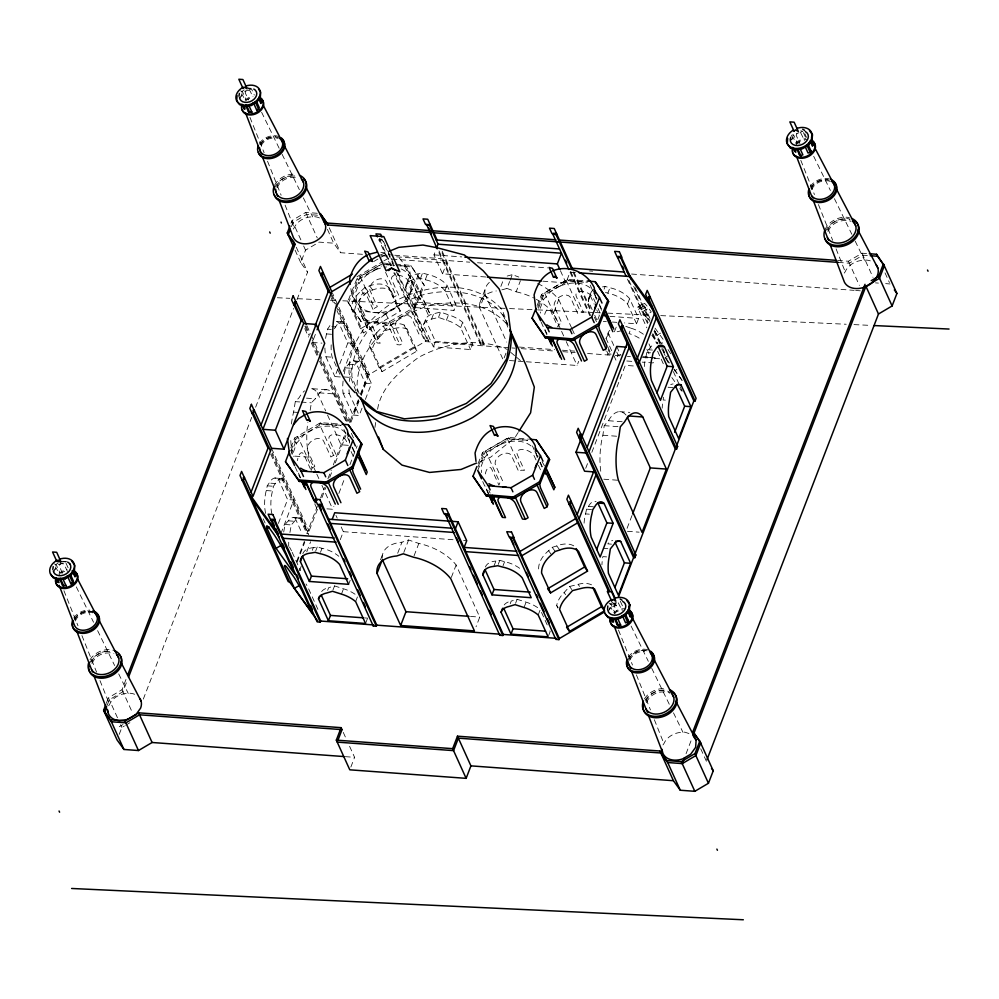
<?xml version="1.0" encoding="UTF-8"?>
<svg xmlns="http://www.w3.org/2000/svg" width="999" height="999" viewBox="0 0 999 999"><rect width="100%" height="100%" fill="white"/><g stroke="black" fill="none" stroke-linecap="round" stroke-linejoin="round"><path stroke-width="0.75" stroke-dasharray="5 3.75" d="M600.761 471.266A41.471 16.846 -85.8 0 1 602.884 435.214L604.233 425.649L608.453 420.729A41.471 16.846 -85.8 0 1 626.685 415.809M508.104 325.324L502.285 310.052C474.975 278.296 426.898 283.454 393.444 302.073C368.881 317.832 348.339 342.657 349.051 373.214L356.456 392.669M374.937 427.46L375.824 421.391M377.585 409.278C381.218 386.451 400.999 370.267 418.693 357.317C445.791 342.732 478.196 337.138 507.23 349.413M663.548 397.24L663.136 399.975L666.882 400.249M291.408 423.963A41.471 16.846 -85.8 0 1 293.594 412.112L295.304 401.635L299.176 397.614A41.471 16.846 -85.8 0 1 304.558 390.871M310.165 410.289L311.376 402.809L315.247 398.801A41.471 16.846 -85.8 0 1 333.479 393.881L346.253 422.04M283.704 532.055L285.027 524.475L288.336 520.829A23.077 9.378 -85.8 0 1 295.042 517.932L301.273 518.394L308.716 534.79M289.935 532.504L291.258 524.937L294.568 521.291A23.077 9.378 -85.8 0 1 301.273 518.394M344.243 373.901L345.304 367.832L348.614 364.185A23.077 9.378 -85.8 0 1 355.319 361.288L361.551 361.75L371.466 383.628L365.334 399.55M349.325 381.431A23.077 9.378 -85.8 0 1 349.937 377.385L351.536 368.294L354.845 364.647A23.077 9.378 -85.8 0 1 361.551 361.75M609.353 609.627L610.926 607.355L613.361 612.587M265.622 513.374A22.415 9.103 -85.8 0 1 266.258 490.546L267.245 485.826L269.131 483.079A22.415 9.103 -85.8 0 1 278.584 479.695L284.815 480.157A22.415 9.103 -85.8 0 0 275.362 483.528L269.131 483.079M271.853 513.836A22.415 9.103 -85.8 0 1 272.49 491.008L273.476 486.276L275.362 483.528M325.587 338.424A22.415 9.103 -85.8 0 1 326.523 333.916L327.522 329.183L329.408 326.436A22.415 9.103 -85.8 0 1 331.206 323.813M584.078 523.164A22.415 9.103 -85.8 0 1 585.564 513.898L586.563 509.165L588.448 506.418A22.415 9.103 -85.8 0 1 596.103 501.71M644.343 366.533A22.415 9.103 -85.8 0 1 645.841 357.255L646.828 352.522L648.713 349.775A22.415 9.103 -85.8 0 1 654.432 344.742M791.658 139.835L793.256 137.512L796.752 145.092M54.87 569.592L56.294 568.031L59.853 575.749M240.996 96.379L242.395 94.818L244.767 99.912M345.504 432.892A29.321 21.479 -24.4 0 0 313.311 429.245L303.721 435.064L296.566 443.269L293.344 452.41L293.893 456.593M375.886 269.58L366.233 275.312L358.966 283.454L355.594 292.582L356.556 300.986A29.321 21.479 -24.4 0 0 391.433 309.777A29.321 21.479 -24.4 0 0 410.776 278.359L409.827 271.253L399.25 257.979L396.453 256.606M501.248 443.981L491.583 449.725L484.315 457.867L480.956 466.995L481.593 472.602M560.277 285.889L550.624 291.621L543.356 299.775L539.984 308.903L540.459 313.099M54.096 571.503L56.493 565.247L65.509 562.062L69.505 570.879M240.222 98.264L242.595 92.083L247.69 90.272M106.269 703.346L108.391 697.826M290.984 223.277L292.045 220.517M107.168 705.331L109.316 699.75L122.927 691.72L127.397 680.107M291.358 226.636L292.969 222.44L306.581 214.41L318.169 215.26M117.482 717.757L108.416 697.777L122.028 689.747L126.498 678.121M119.206 734.39L121.878 727.459L124.351 725.998M296.978 299.75L307.592 272.153L300.736 262.625L305.532 250.15L319.156 242.108L333.691 243.182L340.547 252.71L363.898 254.42M143.319 699.088L251.711 417.37M255.632 407.205L293.619 308.454M317.982 355.045L312.25 342.42L316.558 331.231M290.846 447.789L294.605 438.024L320.604 422.689L339.023 424.038M290.996 450.674L295.292 439.523L321.278 424.188L341.233 425.649M290.734 454.582L297.739 436.388L312.088 468.019L311.126 470.517M390.659 265.809L378.933 239.96L379.345 238.898L382.467 239.123L386.938 249.001M393.768 266.034L382.255 239.66L378.459 239.385L377.21 236.638M278.409 523.389L287.587 499.537L278.584 479.695M331.193 344.842A22.415 9.103 -85.8 0 0 332.13 357.192L341.134 377.035L334.902 376.573L339.223 365.347M339.76 363.948L347.852 342.894L338.861 323.064A22.415 9.103 -85.8 0 0 337.063 321.728M280.856 533.678L293.818 499.999L287.587 499.537M343.294 371.416L354.083 343.356L345.092 323.514L338.861 323.064M317.445 509.303L308.054 533.728L306.805 533.641L317.32 506.318M320.554 498.026L324.575 487.462M327.922 478.771L331.268 470.067M333.291 464.935L345.766 432.367M359.028 401.236L350.836 422.54L349.588 422.44L358.329 399.725M360.514 394.043L368.107 374.325L338.012 308.004M296.603 561.525L304.408 541.258M362 408.241L359.203 415.484L352.972 415.035L358.554 400.549M360.776 394.755L365.234 383.166L355.319 361.288M297.128 562.137L304.77 542.257M321.915 497.714L325.811 487.562M329.72 477.41L332.517 470.154M335.302 462.912L345.904 435.352M361.213 395.554L369.355 374.425L425.025 341.571L510.439 347.839M406.118 285.065L408.179 279.72M405.719 287.712L407.779 282.367A22.415 12.238 21 0 1 418.631 273.751L422.54 273.089L427.347 274.388A22.415 12.238 21 0 1 447.028 285.239L456.031 305.082L453.971 310.427L414.722 307.542L405.719 287.712A22.415 12.238 21 0 1 416.571 279.096L420.479 278.434L425.287 279.745A22.415 12.238 21 0 1 444.98 290.584L453.971 310.427M299.5 570.679L301.174 566.333M306.743 551.848L310.639 541.708M312.275 550.337L313.299 547.664L317.22 546.99L322.028 548.301A22.415 12.238 21 0 1 338.798 556.268M416.571 279.096L418.631 273.751M420.479 278.434L422.54 273.089M315.672 550.998L317.22 546.99M326.91 508.841L332.754 509.278L333.866 506.393M338.848 493.456L344.93 477.622M349.912 464.685L357.118 445.979M485.739 276.985L442.557 273.813L433.966 254.87L436.014 249.525M320.479 552.31L322.028 548.301M425.287 279.745L427.347 274.388M414.722 307.542L416.77 302.197L407.779 282.367M340.247 539.697L343.331 531.68L340.884 526.273M442.557 273.813L446.665 263.124L387.475 258.791L383.491 261.139M423.464 324.95L425.524 319.605A23.077 12.6 21 0 1 433.653 313.748L440.559 312.063L448.489 314.847A23.077 12.6 21 0 1 462.662 322.327L472.589 344.205L470.529 349.55L433.391 346.828L423.464 324.95A23.077 12.6 21 0 1 431.593 319.106L438.511 317.407L446.441 320.192A23.077 12.6 21 0 1 460.601 327.672L470.529 349.55M431.593 319.106L433.653 313.748M327.635 590.359L328.671 587.687L334.54 585.926L343.506 588.773A23.077 12.6 21 0 1 356.718 595.466M394.705 272.764L425.437 340.509L425.025 341.571L393.843 272.814M444.98 290.584L447.028 285.239M397.827 272.989L428.559 340.734L428.146 341.808L396.316 271.641M332.992 589.934L334.54 585.926M438.511 317.407L440.559 312.063M433.391 346.828L435.452 341.483L425.524 319.605M446.441 320.192L448.489 314.847M341.458 594.118L343.506 588.773M348.651 584.328L350.187 580.319M460.601 327.672L462.662 322.327M355.632 601.61L357.679 596.266M380.494 559.852L382.617 554.333M479.945 302.709L485.252 288.911M505.956 353.171L503.296 360.077L479.67 307.979L484.977 294.181A41.471 22.652 21 0 1 489.36 282.38M365.547 623.476L367.607 618.131L366.358 615.396M397.689 553.234L401.935 542.207L408.591 539.997L418.831 543.444A41.471 22.652 21 0 1 456.118 565.009L479.745 617.107L476.036 626.76M500.861 286.438L503.521 279.545M439.011 250.911L481.518 344.618L481.106 345.691L437.812 250.25M403.821 552.41L408.591 539.997M442.132 251.136L484.64 344.842L484.228 345.916L441.146 250.949M501.848 289.86L506.98 288.449L509.64 281.556M510.164 280.17L512.287 274.65L518.843 277.06M414.048 555.856L418.831 543.444M506.98 288.449L516.158 291.808L520.404 280.781M350.861 767.045L354.595 757.342L348.938 744.867M451.336 577.422L456.118 565.009M563.661 335.914L553.446 313.386L558.753 299.588A41.471 22.652 21 0 0 534.715 282.205M542.807 281.169L565.933 282.854L570.054 272.165L576.186 272.615M588.698 298.451L590.759 293.107M592.157 309.59L588.299 301.086L590.347 295.741A22.415 12.238 21 0 1 594.405 289.023M493.831 566.396L495.879 561.051L499.787 560.377L504.595 561.688A22.415 12.238 21 0 1 521.366 569.642M498.251 564.385L499.787 560.377M604.095 289.136L605.119 286.463L609.927 287.774A22.415 12.238 21 0 1 629.607 298.626L638.611 318.456L636.55 323.801L624.475 322.914M526.361 361.763L577.072 365.484L578.671 361.338M503.059 565.696L504.595 561.688M636.55 323.801L627.547 303.971A22.415 12.238 21 0 0 607.867 293.119L609.927 287.774M597.802 319.593L599.35 315.584L596.778 309.915M611.625 350.637L606.043 338.336L608.104 332.992A23.077 12.6 21 0 1 610.951 329.308M616.221 327.135L614.173 332.48L621.078 330.794M510.214 603.746L511.238 601.073L517.107 599.3L526.086 602.16A23.077 12.6 21 0 1 539.298 608.853M606.73 351.049L608.016 353.883L607.604 354.957L605.694 350.749M627.547 303.971L629.607 298.626M515.571 603.309L517.107 599.3M616.783 352.123L618.019 354.857L615.971 360.202L614.11 356.106M625.786 326.373L631.068 328.221L629.008 333.566A23.077 12.6 21 0 1 642.22 340.259M524.025 607.504L526.086 602.16M585.701 468.319L587.936 462.512M591.833 452.36L625.312 365.359L635.002 366.071M538.199 614.984L540.259 609.64L548.326 627.409M548.638 635.526L550.187 631.518L548.938 628.783M627.072 528.321L632.055 515.384M608.191 612.2L611.138 604.545L619.03 601.748M791.495 139.86L793.493 134.678L798.825 132.792M616.083 603.034L615.059 605.706L609.752 608.828M613.786 602.897L615.059 605.706L616.308 605.794L617.332 603.121M686.063 753.708L691.907 738.523M395.542 264.098L410.826 265.397L424.25 285.289L414.772 308.966L388.611 324.063L361.101 321.728L347.664 301.835L357.155 278.147L380.694 264.573M348.351 303.334L357.829 279.658L381.381 266.071M400.037 265.647L404.583 266.034L415.122 281.243L429.47 312.874L428.471 315.359L421.291 299.55A9.341 3.859 -85.1 0 0 415.746 301.049A9.341 3.859 -85.1 0 0 415.447 314.136L422.627 329.945L421.628 332.442L418.881 334.028L411.7 318.219A9.341 6.306 -34.7 0 0 401.024 317.07A9.341 6.306 -34.7 0 0 395.592 327.51L402.759 343.331L400.012 344.917L397.115 344.667L389.935 328.858A9.341 5.045 21.8 0 0 378.833 322.34A9.341 5.045 21.8 0 0 372.989 327.41L380.169 343.231L377.272 342.982L375.924 341.046L368.756 325.237A9.341 0.837 60 0 0 362.2 313.773A9.341 0.837 60 0 0 360.901 313.898L368.069 329.72L352.385 296.154L360.227 276.586L381.843 264.111M366.733 327.784L367.732 325.287L360.552 309.478A9.341 3.859 -85.1 0 1 360.851 296.391A9.341 3.859 -85.1 0 1 366.396 294.892L373.576 310.701L374.575 308.204L377.322 306.618L370.154 290.809A9.341 6.306 -34.7 0 1 375.587 280.369A9.341 6.306 -34.7 0 1 386.263 281.506L393.444 297.327L396.191 295.741L399.088 295.979L391.908 280.17A9.341 5.045 21.8 0 1 397.764 275.1A9.341 5.045 21.8 0 1 408.866 281.606L416.034 297.415L418.931 297.665L420.267 299.6L413.099 283.791A9.341 0.837 60 0 1 414.398 283.666A9.341 0.837 60 0 1 420.954 295.117L429.47 312.874M415.122 281.243L407.28 300.811L385.664 313.286L362.924 311.351L352.385 296.154M347.664 301.835L360.414 320.229L387.924 322.565L414.086 307.467L423.576 283.791M537.075 305.607L541.533 294.468L567.694 279.37L587.562 281.056M537.749 307.105L542.22 295.966L568.381 280.869L586.725 282.43M538.449 308.266L544.605 292.894L566.233 280.419L587.449 282.218M478.034 463.698L482.505 452.559L508.666 437.462L528.533 439.148M478.159 466.595L483.179 454.058L509.34 438.961L527.684 440.522M477.734 470.554L485.576 450.986L507.192 438.511L529.932 440.447M595.641 303.184L593.244 297.914A9.341 5.045 21.8 0 0 582.142 291.408A9.341 5.045 21.8 0 0 576.298 296.478L583.478 312.287L580.581 312.05L577.822 313.636L570.654 297.827A9.341 6.306 -34.7 0 0 559.964 296.678A9.341 6.306 -34.7 0 0 554.532 307.118L561.713 322.927L558.953 324.525L557.954 327.01L550.786 311.201A9.341 3.859 -85.1 0 0 544.13 317.12M536.013 459.965L534.215 456.006A9.341 5.045 21.8 0 0 523.114 449.5A9.341 5.045 21.8 0 0 517.27 454.57L524.438 470.392L521.54 470.142L518.793 471.728L511.613 455.919A9.341 6.306 -34.7 0 0 500.936 454.77A9.341 6.306 -34.7 0 0 495.504 465.209L502.684 481.031L499.925 482.617L498.926 485.102L491.758 469.293A9.341 3.859 -85.1 0 0 485.102 475.224M518.169 432.48L514.86 437.712L490.571 457.23L477.922 462.462M334.378 328.721L335.639 326.885A22.415 9.103 -85.8 0 1 345.092 323.514M276.423 186.413L277.185 185.339A13.237 9.703 -24.4 0 1 292.769 176.149L294.156 175.949A14.635 10.714 -24.4 0 1 296.815 176.398M276.96 187.787L277.734 186.713A13.324 9.753 -24.4 0 1 293.406 177.46L294.805 177.26A14.723 10.777 -24.4 0 1 298.751 178.134M293.281 229.071L294.181 227.809A15.684 11.489 -24.4 0 1 312.65 216.908L314.298 216.671A17.333 12.7 -24.4 0 1 321.503 219.068M74.638 619.904L75.275 619.018A11.014 8.067 -24.4 0 1 88.237 611.376L89.386 611.201A12.163 8.916 -24.4 0 1 94.443 612.887M75.1 621.053L75.737 620.154A11.076 8.117 -24.4 0 1 88.774 612.462L89.922 612.3A12.238 8.966 -24.4 0 1 92.695 612.837M91.321 662L92.083 660.913A13.387 9.803 -24.4 0 1 107.842 651.623L109.253 651.41A14.798 10.839 -24.4 0 1 111.938 651.872M91.871 663.398L92.645 662.325A13.462 9.865 -24.4 0 1 108.504 652.971L109.915 652.759A14.885 10.902 -24.4 0 1 113.898 653.646M108.654 705.769L109.565 704.495A15.859 11.626 -24.4 0 1 128.247 693.481L129.907 693.231A17.532 12.837 -24.4 0 1 134.603 694.28M811.063 188.624L811.725 187.712A11.426 8.367 -24.4 0 1 825.162 179.77L826.36 179.595A12.625 9.241 -24.4 0 1 829.207 180.157M811.513 189.76L812.162 188.836A11.489 8.417 -24.4 0 1 825.698 180.856L826.897 180.682A12.7 9.303 -24.4 0 1 832.167 182.43M827.334 230.02L828.134 228.908A13.886 10.177 -24.4 0 1 844.48 219.256L845.941 219.043A15.347 11.239 -24.4 0 1 850.049 219.955M827.871 231.406L828.683 230.282A13.974 10.24 -24.4 0 1 845.129 220.579L846.59 220.367A15.447 11.314 -24.4 0 1 850.723 221.278M844.255 273.077L845.191 271.753A16.459 12.063 -24.4 0 1 864.572 260.327L866.295 260.077A18.194 13.324 -24.4 0 1 871.665 261.363M629.145 659.19L629.782 658.279A11.251 8.242 -24.4 0 1 643.031 650.474L644.205 650.299A12.425 9.103 -24.4 0 1 647.002 650.849M629.595 660.339L630.244 659.427A11.314 8.292 -24.4 0 1 643.568 651.573L644.742 651.398M645.729 701.211L646.515 700.112A13.674 10.015 -24.4 0 1 662.624 690.609L664.048 690.409A15.11 11.076 -24.4 0 1 670.329 692.494M646.291 702.622L647.077 701.51A13.761 10.077 -24.4 0 1 663.274 691.957L664.71 691.745A15.197 11.139 -24.4 0 1 669.979 693.206M662.986 744.917L663.923 743.618A16.209 11.876 -24.4 0 1 682.991 732.354L684.69 732.117L692.132 734.59M557.904 608.166L556.668 605.431A23.077 15.547 -35.7 0 1 564.123 592.582L569.592 586.488L578.096 584.353A23.077 15.547 -35.7 0 1 591.608 584.84M376.66 332.792L383.104 326.124L390.621 324.563A23.077 15.547 -35.7 0 1 404.133 325.05L407.08 329.146L417.008 351.024L382.08 371.628L379.121 367.52L369.205 345.654A23.077 15.547 -35.7 0 1 376.66 332.792L379.62 336.9A23.077 15.547 -35.7 0 0 372.152 349.75L382.08 371.628M379.62 336.9L386.064 330.219L393.581 328.671A23.077 15.547 -35.7 0 1 407.08 329.146M245.904 91.134L245.205 92.745L248.489 99.975M361.451 290.771L365.11 287.362L369.655 285.926A22.415 15.097 -35.7 0 1 388.424 287.188L391.383 291.283L400.374 311.126L363.461 332.904L360.502 328.808L351.511 308.966A22.415 15.097 -35.7 0 1 361.451 290.771L364.41 294.867A22.415 15.097 -35.7 0 0 354.458 313.062L363.461 332.904M364.41 294.867L368.057 291.458L372.602 290.035A22.415 15.097 -35.7 0 1 391.383 291.283M538.648 568.943A22.415 15.097 -35.7 0 1 548.601 550.749L552.247 547.34L556.793 545.916A22.415 15.097 -35.7 0 1 575.574 547.165M796.952 133.679L796.191 135.315L799.924 143.531M615.109 603.196L613.748 604.82L616.633 611.388M317.27 213.274L305.694 212.425L292.07 220.467L301.136 240.447M373.614 261.588L385.552 254.545M356.98 276.773L382.167 261.913M360.502 328.808L397.427 307.018L388.424 287.188M379.121 367.52L414.061 346.915L404.133 325.05M312.088 468.019L314.822 466.408L307.642 450.586A9.341 6.294 -35.7 0 1 313.024 440.072A9.341 6.294 -35.7 0 1 323.651 441.146L330.831 456.955L333.566 455.344L336.476 455.556L329.295 439.747A9.341 5.095 21 0 1 335.189 434.577A9.341 5.095 21 0 1 346.328 440.996L348.114 444.942M638.061 306.868L643.918 303.409M638.461 309.353L644.318 305.894A22.415 2.223 59.4 0 1 647.152 306.218L651.286 311.963L645.416 315.422L641.283 309.678A22.415 2.223 59.4 0 0 638.461 309.353L646.815 327.772M641.283 309.678L647.152 306.218M642.906 311.563L648.763 308.104M660.926 343.693L657.067 335.189L660.589 333.117M665.047 357.555L668.556 355.482M837.524 260.439L848.426 261.238L862.037 253.209L867.894 253.634M674.525 370.866L676.872 369.493M119.281 726.735L122.989 724.537M125.587 725.262L131.781 721.615M380.394 254.932L387.45 252.01M248.963 89.823L251.511 88.923L254.295 95.067M800.162 132.318L802.834 131.369L800.049 130.544M799.512 142.62L797.427 143.357L793.493 134.678M507.155 276.074L512.287 274.65M602.509 286.913L605.119 286.463M277.335 297.739L289.797 298.326M297.59 298.689L322.527 299.85M330.319 300.212L336.551 300.499M342.794 300.799L507.992 308.491M509.552 308.566L536.038 309.802M537.599 309.877L593.706 312.487M595.267 312.562L599.937 312.774M607.742 313.137L651.373 315.172M660.726 315.609L846.19 324.25M853.983 324.613L871.128 325.412M248.376 90.26L250.137 90.984L252.872 97.015M380.856 252.522L384.902 252.772M867.344 255.507L862.936 255.182L849.312 263.212L838.423 262.412M378.933 239.96L382.055 240.197M875.499 282.879L878.408 283.092M885.676 283.629L890.047 283.953M433.966 254.87L461.725 256.905M388.661 254.782L393.206 255.107M394.717 255.22L441.633 258.654M381.019 255.682L390.347 256.356M396.578 256.818L469.717 262.175M477.497 262.749L547.527 267.882M589.547 270.954L592.657 271.191M631.568 274.038L854.108 290.347M855.656 290.459L860.326 290.809M416.77 302.197L456.031 305.082M609.914 316.358L638.611 318.456M603.334 321.366L606.356 321.591M612.387 322.04L616.92 322.365M336.363 321.491L341.358 321.853M648.713 349.775L652.459 350.05M331.893 326.611L335.639 326.885M327.522 329.183L331.256 329.458M646.828 352.522L650.574 352.797M519.368 347.065L554.72 349.662M562.4 350.224L574.7 351.124M425.437 340.509L428.559 340.734M481.518 344.618L484.64 344.842M608.016 353.883L611.126 354.121M665.134 358.067L667.207 358.229M435.452 341.483L472.589 344.205M618.019 354.857L621.116 355.082M642.782 356.668L655.169 357.58L653.109 362.924L642.27 362.137M326.523 333.916L331.518 334.278M645.841 357.255L650.824 357.617M511.988 347.952L515.072 348.176M521.241 348.626L555.169 351.111M562.874 351.673L575.212 352.585M587.549 353.484L610.714 355.182L608.179 349.575M615.259 355.519L619.805 355.844M627.372 356.406L630.394 356.631M642.494 357.517L653.096 358.291M654.607 358.404L662.175 358.953M626.798 361.001L632.991 361.451M347.852 342.894L354.083 343.356M312.25 342.42L321.953 343.132M509.453 360.527L524.825 361.65M324.9 347.964A22.415 9.103 -85.8 0 0 325.899 356.743L332.13 357.192M353.658 360.914L359.89 361.376M673.026 387.6L668.044 387.237A23.077 9.378 -85.8 0 1 673.076 383.966M348.614 364.185L354.845 364.647M345.304 367.832L351.536 368.294M368.107 374.325L369.355 374.425L332.43 293.032M343.706 376.923L349.937 377.385M365.234 383.166L371.466 383.628M326.373 389.722L310.302 388.549A41.471 16.846 -85.8 0 1 317.407 392.707L333.479 393.881M619.58 411.65L629.82 412.4M343.094 380.969A23.077 9.378 -85.8 0 0 343.057 393.156L349.288 393.618L359.203 415.484M306.481 398.151L315.247 398.801M608.453 420.729L624.537 421.903M295.304 401.635L299.688 401.948M301.149 402.06L311.376 402.809M604.233 425.649L620.304 426.823M293.594 412.112L300.911 412.649M602.884 435.214L618.955 436.401M340.534 425.274L319.218 423.713L333.566 455.344M348.339 445.329L341.034 444.805L326.348 412.412M316.146 472.664L309.128 457.18L293.044 455.994A41.471 16.846 -85.8 0 1 290.734 439.398M603.796 479.208L618.406 480.282M274.85 478.034L281.081 478.496M588.448 506.418L594.68 506.88M267.245 485.826L273.476 486.276M586.563 509.165L592.794 509.627M266.258 490.546L272.49 491.008M585.564 513.898L589.31 514.173M627.422 531.306L639.123 532.167M293.381 517.557L299.613 518.006M611.5 544.155L607.767 543.881A23.077 9.378 -85.8 0 1 612.812 540.609M288.336 520.829L294.568 521.291M285.027 524.475L291.258 524.937M604.12 548.426L607.854 548.701M343.331 531.68L454.383 539.822M463.636 540.496L466.72 540.721M606.605 556.893L602.872 556.618A23.077 9.378 -85.8 0 0 601.935 564.81M470.529 616.433L479.745 617.107M364.51 617.906L367.607 618.131M345.317 756.655L354.595 757.342M383.304 263.062L394.006 263.961M386.388 264.498L393.968 265.135M383.991 264.56L394.692 265.472M396.216 265.597L411.501 266.895L424.25 285.289M605.469 292.47L607.867 293.119M246.204 87.35L251.511 88.923M62.825 561.263L65.509 562.062M800.723 132.917L804.682 140.784M618.269 602.834L622.29 610.814M54.421 563.848L56.493 565.247L59.928 572.814M240.534 90.697L242.595 92.083L245.941 99.45M609.015 603.109L611.138 604.545L615.134 613.349M359.128 393.481L357.043 388.012C356.543 346.478 393.057 316.096 430.232 305.419C457.654 299.7 488.961 302.759 507.992 325.512C496.066 293.057 455.057 287.362 425.149 294.218C388.024 304.932 351.248 334.952 351.86 376.586L357.605 391.645M510.751 352.372L515.434 356.306M516.608 357.292L522.477 362.225M361.463 307.742L351.785 295.479L350.637 286.938M350.349 343.706L352.859 347.103M655.094 328.196L663.074 339.273M651.897 335.339L658.091 343.956M661.638 348.876L664.298 352.572M674.175 369.193L682.092 380.194M669.517 363.062L666.795 359.29L661.713 348.064M674.038 369.343L683.091 381.918M671.827 377.547L675.349 382.43M679.757 388.549L681.518 390.996M397.427 307.018L400.374 311.126M414.061 346.915L417.008 351.024M369.655 285.926L372.602 290.035M365.11 287.362L368.057 291.458M390.621 324.563L393.581 328.671M383.104 326.124L386.064 330.219M351.511 308.966L354.458 313.062M369.205 345.654L372.152 349.75M556.793 545.916L559.74 550.012M552.247 547.34L555.194 551.436M578.096 584.353L579.57 586.401M548.601 550.749L551.548 554.845M569.592 586.488L571.803 589.56M564.123 592.582L565.609 594.642M556.668 605.431L558.141 607.492M295.729 442.033L296.566 443.269M542.507 298.539L543.356 299.775M483.479 456.63L484.315 457.867M358.129 282.218L358.966 283.454M668.031 349.55L670.903 354.096M813.686 156.294L830.394 190.447M834.415 198.676L851.835 234.278M855.181 241.134L864.572 260.327M631.118 626.073L648.326 661.326M651.735 668.306L669.392 704.495M673.476 712.861L682.991 732.354M261.613 112.275L279.483 148.913M282.143 154.358L299.388 189.698M303.359 197.864L312.65 216.908M76.311 586.9L93.544 622.252M97.627 630.644L114.635 665.534M118.719 673.913L128.247 693.481M885.014 272.864L889.41 282.567M862.037 253.209L872.989 277.347M804.869 133.729L806.53 137.387M803.396 132.605L806.767 140.035M848.426 261.238L859.365 285.377M644.318 305.894L650.749 320.067M673.351 371.566L679.557 385.227M680.169 386.601L683.279 393.431M635.202 287.662L649.924 320.117M654.407 329.995L660.177 342.707M662.737 348.351L664.647 352.585M633.703 286.326L649.612 321.403M654.07 331.231L661.076 346.665M628.883 280.382L648.089 322.714M653.209 334.003L657.692 343.881M627.409 279.083L648.413 325.387M652.222 333.803L656.68 343.631M657.604 351.211L664.422 366.258M648.963 343.906L652.06 350.749M646.902 349.25L650.624 357.455M599.275 304.058L601.673 309.328M590.222 285.102L597.077 300.224M599.575 305.731L603.321 313.973M616.72 346.416L620.404 354.533M598.026 308.454L600.424 313.736M608.104 332.992L614.298 346.653M590.347 295.741L594.205 304.245M594.717 315.259L597.29 320.929M573.776 271.765L591.808 311.526M594.38 317.195L596.965 322.877M607.916 347.015L610.489 352.697M573.164 272.402L590.983 311.688M570.654 271.541L590.621 315.547M570.054 272.165L589.785 315.672M567.694 279.37L568.381 280.869M566.233 280.419L580.581 312.05M560.414 270.679L565.933 282.854M558.753 299.588L571.528 327.747M572.165 329.158L574.725 334.79M544.605 292.894L558.953 324.525M566.221 341.546L577.072 365.484M541.533 294.468L542.22 295.966M547.077 334.166L545.292 330.207A9.341 0.837 60 0 1 544.505 328.072M541.133 322.09L546.753 334.465M700.736 748.8L706.393 761.263M484.977 294.181L506.693 342.058M620.342 601.286L623.201 607.567M615.022 602.971L616.308 605.794M540.247 462.15L543.231 468.731M532.43 445.941L534.303 450.074M534.927 451.448L537.425 456.943M539.922 462.45L542.407 467.944M538.399 465.234L540.796 470.504M508.666 437.462L509.34 438.961M507.192 438.511L521.54 470.142M410.826 265.397L411.501 266.895M404.583 266.034L418.931 297.665M485.576 450.986L499.925 482.617M482.505 452.559L483.179 454.058M414.086 307.467L414.772 308.966M387.587 250.412L394.63 265.934M379.345 238.898L391.508 265.709M488.898 490.472L490.097 493.106M488.648 493.581L486.251 488.311A9.341 0.837 60 0 1 485.939 486.126M482.729 481.555L488.349 493.931M385.589 272.352L396.191 295.741M385.664 313.286L400.012 344.917M387.924 322.565L388.611 324.063M360.227 276.586L374.575 308.204M357.155 278.147L357.829 279.658M329.245 227.784L340.547 252.71M327.41 229.32L333.691 243.182M362.924 311.351L377.272 342.982M360.414 320.229L361.101 321.728M305.694 212.425L317.27 237.949M332.255 295.304L337.375 306.593M330.769 294.305L335.227 304.133M335.864 305.532L368.319 377.098L367.07 376.998L336.988 310.677M331.231 297.977L334.428 305.032M303.646 245.991L305.532 250.15M296.278 247.228L307.592 272.153M295.08 250.15L300.736 262.625M343.057 393.156L352.972 415.035M325.899 356.743L334.902 376.573M306.905 325.686L310.726 334.103M311.363 335.502L319.006 352.372M319.643 353.783L350.836 422.54M305.794 325.899L309.653 334.415M312.237 340.097L318.681 354.295M319.318 355.706L349.588 422.44M304.882 326.173L309.178 335.652M320.529 360.664L349.175 423.801M304.77 328.571L308.629 337.088M311.201 342.769L317.008 355.544M319.58 361.226L347.277 422.277M351.361 433.304L353.921 438.936M352.397 447.077L355.394 453.658M343.931 429.52L349.538 441.895M352.035 447.39L354.533 452.897M351.111 451.536L353.496 456.805M317.407 392.707L325.711 411.001M320.604 422.689L321.278 424.188M335.964 515.447L337.2 518.144M316.795 474.075L319.343 479.707M321.903 485.339L332.754 509.278M310.527 469.193L303.946 454.695A9.341 3.796 -85.8 0 0 297.465 460.639M294.605 438.024L295.292 439.523M314.76 503.871L316.683 508.091M300.549 477.659L298.751 473.713A9.341 0.924 59.5 0 1 298.489 471.503M295.192 466.983L300.175 477.984M271.528 448.276L309.078 531.056L307.829 530.968L272.415 452.872M271.765 453.746L308.054 533.728M270.741 454.133L306.805 533.641M295.042 517.932L301.86 532.966M292.183 552.297L300.537 570.716M317.907 609.353L307.992 587.474A23.077 2.285 59.5 0 0 306.031 583.953M263.199 518.831L265.11 523.051M343.281 732.404L346.416 739.335M122.028 689.747L132.355 712.499M67.495 571.59L63.886 563.836L61.001 563.661L59.066 565.546L62.5 573.364M120.617 724.687L121.878 727.459M618.481 630.019L632.492 665.034M636.413 674.862L650.449 709.927M654.37 719.755L663.923 743.618M249.962 117.37L264.123 152.722M267.532 161.226L281.131 195.217M285.102 205.132L294.181 227.809M63.924 590.709L77.984 625.774M81.93 635.614L96.591 672.165M99.975 680.594L109.565 704.495M800.811 160.327L814.447 194.555M818.443 204.57L832.666 240.297M836.088 248.876L845.191 271.753M502.922 314.31L508.129 328.009M279.782 138.449A12.025 8.816 -24.4 0 0 274.787 136.788L273.651 136.95A10.889 7.98 -24.4 0 0 260.839 144.518M274.688 187.837A17.145 12.562 -24.4 0 1 295.467 175.574M274.55 185.327A17.145 12.562 -24.4 0 1 294.842 174.201M241.546 92.02A9.016 6.606 -24.4 0 1 244.181 89.898M248.489 88.362A9.016 6.606 -24.4 0 1 250.761 88.274M245.142 100.025A11.376 8.329 -24.4 0 1 253.034 96.354M537.912 456.893A9.341 0.837 60 0 1 538.136 456.019M542.07 461.675A9.341 0.837 60 0 1 544.467 465.871M479.67 307.979A41.471 22.652 21 0 1 496.278 290.946M516.158 291.808A41.471 22.652 21 0 1 533.641 297.927M536.351 299.35A41.471 22.652 21 0 1 553.446 313.386M631.068 328.221A23.077 12.6 21 0 1 644.28 334.915M606.043 338.336A23.077 12.6 21 0 1 611.263 333.354M302.859 553.633A22.415 12.238 21 0 1 313.299 547.664M485.427 567.007A22.415 12.238 21 0 1 495.879 561.051M645.416 315.422A22.415 2.223 59.4 0 1 650.299 323.102M655.032 331.343A22.415 2.223 59.4 0 1 657.067 335.189M321.641 591.533A23.077 12.6 21 0 1 328.671 587.687M349.288 393.618A23.077 9.378 -85.8 0 1 348.988 389.685M796.415 143.594A11.938 8.741 -24.4 0 1 807.629 139.623M796.003 142.67A11.938 8.741 -24.4 0 1 805.793 138.674M791.058 136.513A9.453 6.931 -24.4 0 1 792.394 134.653M825.486 231.468A17.982 13.174 -24.4 0 1 850.024 219.018M824.849 230.082A17.982 13.174 -24.4 0 1 849.387 217.632M382.217 558.241A41.471 22.652 21 0 1 401.935 542.207M662.2 408.166A23.077 9.378 -85.8 0 1 662.524 404.021M810.713 187.737A14.648 10.727 -24.4 0 1 827.272 179.608M810.201 186.601A14.648 10.727 -24.4 0 1 829.432 178.921M245.554 100.936A11.376 8.329 -24.4 0 1 250.599 97.964M614.16 613.611A11.751 8.604 -24.4 0 1 622.302 609.815M613.736 612.674A11.751 8.604 -24.4 0 1 624.775 608.766M261.276 145.629A10.952 8.017 -24.4 0 1 274.176 138.024L275.324 137.862A12.1 8.866 -24.4 0 1 278.047 138.386M504.22 604.919A23.077 12.6 21 0 1 511.238 601.073M259.89 144.58A13.961 10.227 -24.4 0 1 275.674 136.838M259.39 143.456A13.961 10.227 -24.4 0 1 279.745 136.913M645.092 700.311A17.707 12.975 -24.4 0 1 665.396 690.022M644.455 698.913A17.707 12.975 -24.4 0 1 664.76 688.611M627.634 660.651A14.423 10.564 -24.4 0 1 645.117 650.337M628.296 657.192A14.423 10.564 -24.4 0 1 649.587 650.574M348.926 438.898A29.321 21.479 -24.4 0 1 349.65 443.094M536.138 452.759A29.321 21.479 -24.4 0 1 537.225 459.727M501.286 444.093A29.321 21.479 -24.4 0 1 533.304 448.101M375.786 269.742A29.321 21.479 -24.4 0 1 386.588 266.945M401.248 268.981A29.321 21.479 -24.4 0 1 410.676 278.521M610.052 604.482A9.316 6.818 -24.4 0 1 612.774 602.297M595.167 294.668A29.321 21.479 -24.4 0 1 596.266 300.175M560.314 285.989A29.321 21.479 -24.4 0 1 594.667 293.519M288.723 546.316A23.077 9.378 -85.8 0 1 288.736 542.207M309.128 457.18A41.471 16.846 -85.8 0 1 307.904 422.09M661.6 343.656A23.077 2.285 59.4 0 1 662.762 343.206M665.746 358.653A23.077 2.285 59.4 0 1 668.593 363.274M588.299 301.086A22.415 12.238 21 0 1 592.345 294.368M596.94 298.788A9.341 0.837 60 0 1 596.778 297.665M289.498 547.027A22.415 2.21 59.5 0 1 291.546 550.886M74.338 619.105A14.123 10.34 -24.4 0 1 94.917 612.474M73.814 617.956A14.123 10.34 -24.4 0 1 89.773 610.114M59.128 573.414A11.501 8.429 -24.4 0 1 67.108 569.692M90.06 659.74A17.333 12.7 -24.4 0 1 114.585 650.686M55.42 565.172A9.116 6.681 -24.4 0 1 58.092 563.024M62.45 561.475A9.116 6.681 -24.4 0 1 67.77 562.175M89.573 663.461A17.333 12.7 -24.4 0 1 110.577 651.061M60.664 573.451A11.501 8.429 -24.4 0 1 64.66 571.341"/><path stroke-width="1.5" d="M237.063 95.567L236.701 100.674L239.548 104.633L244.855 106.394L251.186 105.494L256.843 102.148L260.327 97.278L260.689 92.17L258.541 89.198M626.873 600.536L629.82 604.632L629.445 609.902L625.861 614.934L620.004 618.393L613.473 619.33L607.991 617.507L605.044 613.411M675.824 701.261L696.128 740.147L695.629 747.314L690.746 754.158L682.804 758.84A17.907 13.112 -24.4 0 1 662.125 749.325M787.674 138.337L787.299 143.681L790.284 147.852L795.853 149.7L802.497 148.739L808.428 145.242L812.087 140.122L812.462 134.765L809.465 130.607M52.797 569.405L53.209 566.608M238.961 96.216L239.36 93.456M511.263 336.226C511.863 377.859 475.099 407.879 437.974 418.581C410.552 424.313 379.245 421.253 360.202 398.501M607.804 605.981L607.567 609.515M58.254 579.895L57.617 581.568L58.978 582.529L57.293 578.821M50.537 573.938L53.422 577.946L58.779 579.732L65.172 578.808L70.904 575.424L72.015 572.552M256.843 102.148L257.942 99.301M70.742 583.391L72.752 582.679L73.389 581.006L70.579 574.825M256.631 109.89L258.616 109.191L259.253 107.53L256.518 101.511M343.768 756.543L152.098 742.494L138.474 750.536L123.938 749.462L117.07 739.934L103.609 710.252L105.732 704.732M293.194 246.004L287.275 232.942L289.922 226.036M106.631 706.705L104.508 712.237L111.364 721.765L125.911 722.826L139.535 714.797L342.02 729.632L337.762 740.734M290.297 229.395L288.162 234.915L295.03 244.455L128.521 677.197M127.622 675.224L294.131 242.47L287.275 232.942M301.548 321.466L293.818 304.433L294.842 301.76M270.492 450.949L253.309 413.049L254.333 410.377L253.084 410.277M254.333 410.377L271.528 448.276L283.991 449.188L275.387 430.232L262.924 429.32L303.659 323.476L295.067 304.52L296.091 301.848L295.467 301.798M261.001 425.087L301.735 319.23M242.52 480.994L244.081 476.935L241.583 471.428L240.022 475.499L288.286 581.755L289.535 581.843L317.582 620.829M321.378 276.024L322.939 271.965L320.454 266.471L318.881 270.529L328.671 292.332M289.535 581.843L243.444 480.232L244.48 477.559L243.232 477.472M322.227 275.487L323.264 272.814L322.015 272.715L320.979 275.387L322.227 275.487L330.769 294.305M251.086 492.145L268.569 446.703M315.185 325.562L328.846 290.06M275.387 430.232L316.121 324.388L303.659 323.476M271.528 448.276L253.009 496.391L244.48 477.559M317.108 329.807L331.793 291.633L350.349 280.682M283.991 449.188L324.712 343.331L316.121 324.388M342.095 424.263L348.239 424.712L362 444.418L352.884 468.119L326.885 483.454L299.25 481.431L285.489 461.725L289.772 450.574M271.079 520.292L271.491 519.218L274.6 519.443L320.691 621.053L320.279 622.127L317.17 621.89L271.079 520.292L274.188 520.516L320.279 622.127M274.188 520.516L274.6 519.443M318.506 505.319L318.918 504.245L322.028 504.483L376.773 625.162L376.361 626.236L373.251 626.011L318.506 505.319L321.616 505.544L376.361 626.236M437.175 248.838L426.573 224.463M321.616 505.544L322.028 504.483M436.526 248.189L438.074 244.181L429.483 225.225L429.895 224.163M300.387 561.613L302.447 556.268L311.451 576.111L309.39 581.455L348.651 584.328L339.648 564.497A22.415 12.238 21 0 0 319.967 553.646L315.16 552.335L311.251 553.009A22.415 12.238 21 0 0 300.387 561.613L309.39 581.455M294.568 465.609L290.197 455.981L301.011 471.016L323.851 472.689L345.342 460.027L352.872 440.434L347.465 432.904M285.489 461.725L298.576 479.932L326.211 481.955L352.197 466.62L361.326 442.907M332.168 519.418L334.74 512.737L458.116 521.778L466.72 540.721L464.148 547.415M318.481 598.888A23.077 12.6 21 0 1 326.611 593.031L332.48 591.271L341.458 594.118A23.077 12.6 21 0 1 355.632 601.61L365.547 623.476L328.409 620.754L318.481 598.888L319.518 596.216M328.409 620.754L330.469 615.409L321.166 594.904M377.023 573.401A41.471 22.652 21 0 1 396.628 555.993L403.284 553.796L413.524 557.23A41.471 22.652 21 0 1 450.811 578.808L474.438 630.906L400.661 625.499L377.023 573.401L381.805 560.988M373.251 626.011L373.663 624.937L320.691 621.053M865.022 284.315L692.919 731.58L699.787 741.121L713.249 770.791L708.441 783.266L694.829 791.308L680.282 790.234L666.82 760.564L659.964 751.023L457.467 736.188L470.929 765.871L466.133 778.346L349.787 769.817L336.326 740.134L341.121 727.659L138.636 712.824L125.012 720.853M400.661 625.499L405.969 611.7L382.33 559.602M448.876 514.323L444.143 513.973L441.658 508.479L446.391 508.828L503.271 634.44L502.859 635.501L499.75 635.277L445.204 514.06M568.818 269.455L552.859 234.266L553.271 233.204M502.859 635.501L448.114 514.822L448.526 513.748M624.213 272.04L571.241 268.157L555.968 234.503L556.381 233.429L554.308 233.279M455.032 529.795L458.116 521.778M559.802 269.33L557.342 263.911L561.45 253.222L438.074 244.181M482.967 574.999L485.027 569.655L494.018 589.485L491.97 594.842L531.218 597.714L522.227 577.872A22.415 12.238 21 0 0 502.547 567.032L497.739 565.721L493.831 566.396A22.415 12.238 21 0 0 482.967 574.999L491.97 594.842M558.941 639.61L512.849 537.999L513.261 536.938L559.353 638.548L558.941 639.61L555.831 639.385L509.94 537.237M626.136 276.273L617.594 257.455L618.006 256.393L621.116 256.618L631.368 279.196M652.772 309.178L629.245 276.511L620.704 257.68L621.116 256.618M501.061 612.262A23.077 12.6 21 0 1 509.19 606.418L515.059 604.645L524.025 607.504A23.077 12.6 21 0 1 538.199 614.984L548.126 636.863L510.988 634.14L501.061 612.262L502.609 608.254M466.133 778.346L452.672 748.663L457.467 736.188M499.75 635.277L500.162 634.203L376.773 625.162M579.108 437.862L580.669 433.791L578.171 428.296L576.61 432.367L633.578 557.592L618.281 597.352M620.866 329.333L622.427 325.274L619.929 319.78L618.369 323.838L675.336 449.063L634.602 554.92L635.851 555.007L634.815 557.679L633.578 557.592M634.815 557.679L580.069 437L581.106 434.328L579.857 434.228M621.828 328.471L622.864 325.799L621.615 325.711L620.591 328.384L621.828 328.471L676.573 449.15L675.336 449.063M594.28 471.928L584.59 471.216L575.986 452.26L616.72 346.416L626.41 347.128M510.988 634.14L513.049 628.796L503.746 608.291M587.087 447.49L627.26 343.094M589.01 451.735L629.183 347.327M569.368 504.732L570.928 500.661L568.431 495.167L566.87 499.225L608.691 591.67M648.126 299.95L649.687 295.879L647.202 290.384L645.641 294.443L693.855 400.924L676.91 444.967M609.902 591.683L570.217 504.183L571.241 501.51L569.992 501.423M648.975 299.4L650.012 296.728L648.763 296.641L647.727 299.313L648.975 299.4L695.067 401.011L693.818 400.924M577.16 514.585L594.093 470.566M636.887 359.378L654.382 313.911M579.083 518.818L596.016 474.8M638.811 363.599L656.268 318.132M596.64 549.55L606.905 522.877L597.902 503.046L604.133 503.496L613.136 523.339L600.174 557.017L591.171 537.175A22.415 9.103 -85.8 0 1 591.795 514.348L592.794 509.627L594.68 506.88A22.415 9.103 -85.8 0 1 604.133 503.496M656.905 392.907L667.17 366.246L658.166 346.403L664.397 346.865L673.401 366.695L660.439 400.374L651.448 380.544A22.415 9.103 -85.8 0 1 652.072 357.717L653.059 352.984L654.944 350.237A22.415 9.103 -85.8 0 1 664.397 346.865M632.604 513.936L650.324 467.907L627.322 417.22M614.922 587.474L624.4 562.849L615.097 542.345M674.637 432.28L684.665 406.218L675.361 385.714M666.395 469.08L642.045 532.38L618.406 480.282A41.471 16.846 -85.8 0 1 618.955 436.401L620.304 426.823L624.537 421.903A41.471 16.846 -85.8 0 1 642.757 416.983L666.395 469.08L650.324 467.907M630.631 563.311L618.369 595.179L608.441 573.301A23.077 9.378 -85.8 0 1 609.103 557.067L610.352 548.876L613.998 544.33A23.077 9.378 -85.8 0 1 620.704 541.433L630.631 563.311L624.4 562.849M690.896 406.668L678.633 438.536L668.718 416.658A23.077 9.378 -85.8 0 1 669.367 400.437L670.616 392.245L674.275 387.699A23.077 9.378 -85.8 0 1 680.968 384.802L690.896 406.668L684.665 406.218M676.573 449.15L677.609 446.478L622.864 325.799M695.067 401.011L696.103 398.339L650.012 296.728M612.849 619.305L612.187 621.003L613.586 621.99L611.9 618.281M794.193 148.476L795.841 152.123L794.43 151.136L795.092 149.4L795.516 150.325M625.861 614.934L626.848 612.362M628.833 607.205L629.82 604.632M808.428 145.242L809.939 141.309M811.45 137.387L812.462 134.765M628.309 620.429L627.647 622.14L625.599 622.864L622.24 615.459M629.944 616.183L630.594 614.485L629.208 613.498M810.801 150.549L810.127 152.285L808.054 153.022L805.294 146.94M337.225 742.12L453.571 750.636L458.366 738.161L660.863 753.009L667.719 762.537L682.267 763.598L684.477 757.854M692.969 735.764L865.921 286.288L879.532 278.259L884.34 265.784L876.585 254.27L869.342 253.734M666.82 760.564L681.306 761.625L694.979 753.596L699.762 741.171L700.661 743.144L695.878 755.569L682.267 763.598M871.215 280.669L878.633 276.286L883.416 263.861L896.902 293.481L892.107 305.956L878.483 313.998L706.942 759.814M587.562 281.056L595.217 281.706L608.641 301.598L599.163 325.287L573.001 340.372L545.479 338.037L532.055 318.144L535.963 308.391M530.069 439.285L536.176 439.797L549.612 459.702L540.122 483.379L513.961 498.476L486.451 496.141L473.014 476.236L476.923 466.483M489.847 496.216L493.431 504.12L492.082 502.185L493.081 499.7L491.296 495.741M540.521 320.716L536.775 312.462L547.315 327.672L570.042 329.595L591.67 317.12L599.5 297.552L594.243 289.947M481.481 478.808L477.734 470.554L488.274 485.764L511.013 487.687L532.629 475.212L540.471 455.644L535.202 448.039M532.055 318.144L544.805 336.538L572.315 338.873L598.476 323.776L607.954 300.1M473.014 476.236L485.764 494.63L513.286 496.965L539.448 481.88L548.926 458.191M574.413 339.223L584.39 361.226L587.15 359.64L579.969 343.818A9.341 6.306 -34.7 0 1 585.402 333.379A9.341 6.306 -34.7 0 1 596.091 334.528L603.259 350.337L606.018 348.751L607.017 346.253L599.837 330.444A9.341 3.859 -85.1 0 1 598.913 326.573M506.481 497.14A9.341 5.045 21.8 0 1 515.297 503.259L522.465 519.08L525.362 519.318L528.121 517.732L520.941 501.923A9.341 6.306 -34.7 0 1 526.373 491.483A9.341 6.306 -34.7 0 1 537.05 492.619L544.23 508.429L546.977 506.843L547.976 504.358L540.809 488.536A9.341 3.859 -85.1 0 1 539.885 484.665M546.091 468.019L554.82 487.275L553.821 489.772L546.653 473.951A9.341 3.859 -85.1 0 0 543.931 471.99M518.993 431.168L530.594 412.837L534.328 387.088L525.986 365.184L509.927 329.757M70.904 575.424L74.425 570.504L74.788 565.334L71.903 561.326M135.827 714.809L140.609 708.116A17.532 12.837 -24.4 0 0 140.035 698.651M65.172 578.808L66.958 576.336M251.186 105.494L252.947 103.047M293.531 424.625L298.938 418.406L304.982 414.747M243.044 88.499L244.38 87.175L247.128 88.799L242.919 79.533L238.823 79.233L242.957 88.324M611.625 600.899L613.024 599.55L615.846 601.211L611.538 591.72L607.305 591.408L611.538 600.736M794.093 131.219L795.529 129.895L798.376 131.543L794.13 122.19L789.834 121.878L794.005 131.056M388.661 270.567L391.508 268.119L399.775 271.778L383.828 236.626L370.167 235.627L386.113 270.779L391.508 268.119L395.329 270.292M370.304 260.227L369.168 261.026L364.697 251.161L368.082 252.023L372.39 261.501L370.304 260.227L368.993 260.652M494.517 435.439L495.654 434.627L497.739 435.914M367.457 255.107C357.942 259.365 352.385 268.968 349.7 278.659L350.324 284.178M551.848 271.416C542.332 275.674 536.763 285.289 534.09 294.967L536.176 311.788M492.807 429.52C483.291 433.766 477.734 443.381 475.049 453.059L475.986 461.351M329.87 287.387L352.41 274.101M267.083 528.496A22.415 2.21 59.5 0 1 269.905 528.821L274.038 534.565A22.415 2.21 59.5 0 1 285.677 554.345L294.68 574.175L276.086 548.326L267.083 528.496L269.43 527.11M276.086 548.326L280.769 545.566M294.455 588.349L284.528 566.483A23.077 2.285 59.5 0 1 286.788 567.157L293.818 576.923A23.077 2.285 59.5 0 1 302.123 590.933L312.05 612.812L294.455 588.349L300.312 584.902M127.86 719.417L135.926 714.66M519.88 551.523L575.586 518.681M521.815 555.744L577.509 522.914M576.211 548.588L584.577 567.007L547.639 588.773L550.586 592.882L587.524 571.116L578.521 551.273A22.415 15.097 -35.7 0 0 559.74 550.012L555.194 551.436L551.548 554.845A22.415 15.097 -35.7 0 0 541.595 573.039L550.586 592.882M592.844 587.574L601.523 606.705L566.583 627.31L569.542 631.418L604.47 610.814L594.555 588.948A23.077 15.547 -35.7 0 0 581.043 588.461L572.539 590.596L567.082 596.69A23.077 15.547 -35.7 0 0 559.615 609.54L569.542 631.418M559.378 638.536L604.457 611.962M378.971 255.519C357.43 265.634 347.277 287.787 335.851 307.28C328.921 336.326 332.779 371.091 355.082 392.669M388.873 251.423L398.763 247.327L422.939 245.042L436.875 247.677L464.398 254.982L483.154 270.754L499.138 288.923L508.204 312.724L510.751 332.267L506.943 358.391L490.984 383.616L466.358 403.421L436.401 415.821L404.47 418.843L376.548 411.438L357.517 395.442L356.456 392.669M476.511 463.049L461.038 469.455L429.558 472.44L402.035 465.134L383.279 449.363L365.384 409.915L360.689 397.59M248.351 111.401L249.7 112.35L251.686 111.638M62.375 584.914L63.736 585.876L65.747 585.164M620.504 624.675L618.443 625.399L617.057 624.425M308.079 419.742L306.768 420.179L302.46 410.701L305.881 411.513L310.352 421.378L308.079 419.742L310.177 421.004M553.384 276.96L554.695 276.536L556.78 277.809M306.181 414.023C321.965 407.58 339.997 415.534 347.49 430.494L348.276 436.313M368.668 254.383L376.823 252.272M553.059 270.692C568.868 264.46 586.925 272.465 594.205 287.575L594.992 293.369M494.03 428.796C509.84 422.552 527.897 430.569 535.177 445.666L535.951 451.461M128.047 719.392L119.356 720.641A17.532 12.837 -24.4 0 1 107.805 710.077M790.284 147.852L792.919 147.477M874.237 325.562L949.05 329.046M71.616 888.473L743.331 919.767M321.066 215.472L327.984 225.012L430.694 232.542M870.241 255.719L877.484 256.243L884.34 265.784M430.244 224.738L425.512 224.388L423.014 218.893L427.747 219.243L436.975 239.772M556.743 234.003L552.01 233.654L549.512 228.159L554.245 228.509L572.489 268.931M426.361 225L429.483 225.225M552.859 234.266L555.968 234.503M327.085 223.027L327.984 225.012L320.167 213.486L327.085 223.027L555.856 239.797M558.965 240.022L835.976 260.327M433.803 232.767L838.423 262.412M436.151 239.935L559.527 248.976M617.594 257.455L620.704 257.68M464.81 257.13L557.342 263.911M579.22 272.839L629.245 276.511M487.275 277.098L541.258 281.056M293.818 304.433L295.067 304.52M667.17 366.246L673.401 366.695M677.235 384.528L680.968 384.802M628.146 415.921L642.757 416.983M253.309 413.049L252.06 412.962L268.157 448.451M578.833 436.9L580.069 437M676.36 446.391L677.609 446.478M575.986 452.26L587.062 453.071M242.195 480.144L243.444 480.232M568.968 504.095L570.217 504.183M606.905 522.877L613.136 523.339M445.005 514.585L448.114 514.822M328.708 519.193L452.085 528.234M615.721 541.071L620.704 541.433M330.632 523.426L454.008 532.467M509.74 537.774L512.849 537.999M281.219 534.028L334.178 537.912M516.783 551.273L463.798 547.39L465.721 551.648L518.681 555.531M283.142 538.261L336.101 542.145M311.451 576.111L347.689 578.771M494.018 589.485L530.257 592.145M60.964 561.8L56.706 552.297L52.572 551.997L56.881 561.5L60.964 561.8L58.242 560.152L56.806 561.338M405.969 611.7L468.981 616.321M330.469 615.409L362.962 617.794M513.049 628.796L545.541 631.181M503.271 634.44L556.243 638.311M103.609 710.252L110.477 719.792L124.95 720.853L138.474 750.536M336.326 740.134L452.672 748.663M470.929 765.871L673.426 780.706L680.282 790.234M492.27 495.991A9.341 0.837 60 0 1 494.105 499.637L501.286 515.459L502.622 517.395L505.519 517.632L498.351 501.823A9.341 5.045 21.8 0 1 500.312 497.165M802.721 129.258L804.607 130.332M620.179 599.075L622.052 600.187M799.362 154.608L800.786 155.594L802.871 154.857L800.112 148.776M74.263 574.225L75.637 575.187L74.987 576.848L72.178 570.666M365.384 409.915C392.27 441.183 439.685 435.764 472.577 417.557C496.79 402.023 517.045 377.547 516.333 347.415L510.077 330.994M894.33 289.91L896.902 293.481M627.322 272.265L651.76 306.193M700.686 743.094L692.919 731.58M693.768 736.862L696.128 740.147M711.525 768.406L713.249 770.791M362 444.418L348.239 424.712M250.062 494.817L278.097 533.803L275.699 528.496M251.985 499.063L279.121 536.775M584.577 567.007L587.524 571.116M601.523 606.705L604.47 610.814M608.641 301.598L595.217 281.706M549.612 459.702L536.176 439.797M544.28 472.077L545.629 474.013L544.43 471.378M554.82 487.275L546.903 470.841M814.984 148.177L834.427 185.265M835.726 187.737L855.743 225.936M857.891 230.032L877.909 268.232M631.73 616.77L652.147 655.881M654.133 659.69L673.701 697.19M263.299 105.407L282.48 142.183M284.465 145.991L303.509 182.517M305.619 186.576L325.374 224.45M77.46 578.821L97.153 616.658M98.439 619.13L118.694 658.054M120.817 662.125L141.096 701.098M927.509 270.042L928.046 271.228M876.585 254.27L877.484 256.243M878.633 276.286L892.107 305.956M811.438 140.784L813.548 145.429M810.601 141.071L813.124 144.505L812.462 146.241L810.251 141.371M808.041 144.468L811.213 151.473M806.755 144.843L810.551 153.209M865.921 286.288L878.483 313.998M797.976 149.4L801.198 156.518M797.165 149.738L799.787 155.519M793.306 148.651L794.43 151.136M622.489 266.271L623.763 269.093M599.5 297.552L601.997 303.047M605.119 309.927L613.848 329.183M605.332 311.426L612.512 327.247M612.849 331.668L605.681 315.859A9.341 3.859 -85.1 0 0 602.971 313.898M603.458 313.274L604.657 315.909M598.476 323.776L599.163 325.287M591.67 317.12L594.168 322.627M596.041 326.748L606.018 348.751M565.509 260.177L566.795 263.024M570.042 329.595L571.915 333.716M572.315 338.873L573.001 340.372M581.505 360.976L574.325 345.167A9.341 5.045 21.8 0 0 565.509 339.036M564.547 359.54L557.38 343.731A9.341 5.045 21.8 0 1 559.34 339.073M547.315 327.672L549.175 331.793M552.297 338.661L561.663 359.29M560.314 357.355L553.146 341.546A9.341 0.837 60 0 0 551.298 337.887M550.324 337.65L552.122 341.596M548.876 338.124L552.459 346.029M548.626 338.586L551.123 344.093M544.805 336.538L545.479 338.037M581.106 434.328L635.851 555.007M694.979 753.596L708.441 783.266M628.309 609.452L631.018 615.421M627.697 611.251L630.369 617.12M626.061 615.496L628.733 621.366M624.225 614.597L628.071 623.076M571.241 501.51L615.409 598.888M617.694 618.493L620.916 625.611M681.306 761.625L694.829 791.308M615.596 619.118L618.868 626.336M540.471 455.644L542.969 461.151M614.81 619.48L617.469 625.362M716.882 849.088L717.432 850.286M611.051 618.493L612.612 621.94M428.708 228.197L431.281 233.866M539.448 481.88L540.122 483.379M659.964 751.023L673.426 780.706M532.629 475.212L534.502 479.345M537 484.84L546.977 506.843M511.013 487.687L512.887 491.82M515.384 497.315L525.362 519.318M513.286 496.965L513.961 498.476M381.943 236.975L380.694 234.228L375.961 233.878L377.21 236.638M488.274 485.764L490.147 489.885M492.644 495.392L502.622 517.395M511.363 539.398L513.811 544.78M526.323 572.365L528.234 576.573M536.5 594.817L537.774 597.627M540.322 603.234L544.143 611.65M547.327 618.668L549.238 622.877M489.597 496.69L492.082 502.185M485.764 494.63L486.451 496.141M259.24 96.866L261.875 102.685M259.016 98.414L261.463 101.773L260.826 103.421L258.641 98.601M445.417 513.523L447.227 517.532M456.468 537.887L458.304 541.945M469.605 566.858L470.879 569.655M473.426 575.274L477.247 583.691M480.419 590.709L482.33 594.917M489.335 610.352L491.246 614.56M255.269 101.823L258.616 109.191M253.896 103.859L257.043 110.802M248.951 105.619L252.098 112.55M323.264 272.814L331.793 291.633M246.366 104.982L249.7 112.35M245.617 105.37L248.763 112.313M244.693 107.355L244.28 106.443L243.644 108.092L244.992 109.041L243.356 105.419M241.97 104.408L244.056 109.003M294.131 242.47L295.03 244.455M281.006 222.115L281.393 222.977M269.668 231.968L270.217 233.167M296.091 301.848L306.268 324.288M352.872 440.434L355.369 445.929M357.867 451.436L367.22 472.052L366.258 474.55L359.091 458.741A9.341 3.796 -85.8 0 0 357.405 456.818M358.666 454.333L365.846 470.142M352.197 466.62L352.884 468.119M360.639 489.16L353.471 473.339A9.341 3.796 -85.8 0 1 352.435 467.107M345.342 460.027L347.827 465.522M349.7 469.655L359.69 491.658L356.943 493.269L349.775 477.447A9.341 6.294 -35.7 0 0 339.148 476.386A9.341 6.294 -35.7 0 0 333.766 486.9L340.934 502.709M323.851 472.689L325.724 476.823M328.221 482.317L338.199 504.32M326.211 481.955L326.885 483.454M335.289 504.108L328.122 488.299A9.341 5.095 21 0 0 319.28 482.242M317.083 500.224L311.101 487.05A9.341 5.095 21 0 1 314.872 481.918M319.555 505.656L321.466 509.865M327.822 523.888L330.369 529.495M343.743 558.99L345.017 561.788M349.475 571.615L351.386 575.824M357.742 589.86L360.289 595.466M363.474 602.484L365.384 606.693M301.011 471.016L303.509 476.523M305.382 480.644L315.359 502.647M313.986 500.736L306.818 484.915A9.341 0.924 59.5 0 0 304.957 481.281M303.708 481.156L305.507 485.114M302.335 481.618L305.919 489.522M301.423 480.731L304.545 487.612M298.576 479.932L299.25 481.431M272.69 521.865L274.488 525.849M282.567 543.656L284.478 547.864M290.846 561.888L293.394 567.507M296.578 574.525L298.489 578.733M310.577 605.394L312.487 609.602M341.121 727.659L342.02 729.632M138.636 712.824L152.098 742.494M73.352 570.142L76.061 576.111M69.318 575.112L72.752 582.679M67.37 575.961L71.166 584.328M62.937 578.97L66.171 586.088M60.315 578.309L63.736 585.876M59.565 578.721L62.8 585.851M55.894 577.784L58.042 582.504M110.477 719.792L123.938 749.462M59.053 811.013L59.59 812.212M59.116 585.327L74.301 624.762A12.163 8.916 -24.4 0 0 90.984 628.009A12.163 8.916 -24.4 0 0 94.443 612.887M76.424 630.282L90.897 667.906A14.798 10.839 -24.4 0 0 110.352 672.327A14.798 10.839 -24.4 0 0 116.521 654.395M93.681 675.149L108.154 712.774M614.285 626.311L628.796 664.16A12.425 9.103 -24.4 0 0 645.129 667.869A12.425 9.103 -24.4 0 0 650.312 652.797M631.455 671.116L645.304 707.255A15.11 11.076 -24.4 0 0 664.285 712.212A15.11 11.076 -24.4 0 0 672.452 694.58M648.076 714.485L662.474 752.085M245.692 113.262L259.865 150.2M262.475 156.993L276.011 192.258M278.709 199.313L292.794 236.001A17.333 12.7 -24.4 0 0 314.985 241.483A17.333 12.7 -24.4 0 0 323.514 220.916M796.49 156.356L810.701 193.669A12.625 9.241 -24.4 0 0 828.009 197.04A12.625 9.241 -24.4 0 0 831.605 181.343M813.323 200.537L826.897 236.164A15.347 11.239 -24.4 0 0 847.951 240.26A15.347 11.239 -24.4 0 0 852.309 221.166M830.157 244.718L843.73 280.357A18.194 13.324 -24.4 0 0 867.007 286.101A18.194 13.324 -24.4 0 0 875.973 264.523M378.584 437.038L383.279 449.363M289.673 455.282L287.437 438.474M279.782 138.449A12.025 8.816 -24.4 0 1 274.975 154.146A12.025 8.816 -24.4 0 1 259.64 147.852M253.808 89.061A9.016 6.606 -24.4 0 1 252.01 100.737A9.016 6.606 -24.4 0 1 239.485 97.515M277.759 196.204A14.723 10.777 -24.4 0 1 276.548 193.669M301.348 178.883A14.635 10.714 -24.4 0 1 293.519 197.44A14.635 10.714 -24.4 0 1 275.736 189.398M245.629 86.101A12.762 9.353 -24.4 0 1 259.99 95.33A12.762 9.353 -24.4 0 1 240.197 104.096A12.762 9.353 -24.4 0 1 243.207 87.175M260.552 97.815A11.376 8.329 -24.4 0 1 254.633 113.212A11.376 8.329 -24.4 0 1 242.045 104.371M828.708 240.247A15.447 11.314 -24.4 0 1 827.434 237.587M652.946 658.179A12.5 9.153 -24.4 0 1 652.759 660.751M631.081 668.431A12.5 9.153 -24.4 0 1 629.245 665.334M651.111 652.335A14.423 10.564 -24.4 0 1 643.593 671.865A14.423 10.564 -24.4 0 1 627.634 660.651M650.586 651.186A14.423 10.564 -24.4 0 1 643.069 670.716A14.423 10.564 -24.4 0 1 627.11 659.502M614.285 598.376A13.187 9.653 -24.4 0 1 629.12 607.904A13.187 9.653 -24.4 0 1 608.666 616.957A13.187 9.653 -24.4 0 1 611.775 599.487M283.254 144.418A12.1 8.866 -24.4 0 1 283.079 146.903M261.813 154.058A12.1 8.866 -24.4 0 1 260.302 151.349M812.587 141.271A11.938 8.741 -24.4 0 1 809.19 156.106A11.938 8.741 -24.4 0 1 792.831 152.922M812.175 140.347A11.938 8.741 -24.4 0 1 806.668 156.231A11.938 8.741 -24.4 0 1 792.382 148.439M833.353 181.631A14.648 10.727 -24.4 0 1 825.723 201.461A14.648 10.727 -24.4 0 1 809.515 190.085M830.681 179.345A14.648 10.727 -24.4 0 1 834.49 193.269A14.648 10.727 -24.4 0 1 816.57 201.211A14.648 10.727 -24.4 0 1 809.003 188.948M796.69 128.446A13.387 9.815 -24.4 0 1 811.862 137.75A13.387 9.815 -24.4 0 1 791.707 147.652A13.387 9.815 -24.4 0 1 792.919 130.307M854.757 221.091A17.982 13.174 -24.4 0 1 849.637 243.469A17.982 13.174 -24.4 0 1 824.974 238.661M851.96 218.494A17.982 13.174 -24.4 0 1 855.931 235.714A17.982 13.174 -24.4 0 1 833.953 245.105A17.982 13.174 -24.4 0 1 824.849 230.082M805.269 131.556A9.453 6.931 -24.4 0 1 806.855 140.684A9.453 6.931 -24.4 0 1 795.329 145.367A9.453 6.931 -24.4 0 1 790.671 137.487M303.646 178.796A17.145 12.562 -24.4 0 1 296.94 199.7A17.145 12.562 -24.4 0 1 274.201 194.693M299.438 175.225A17.145 12.562 -24.4 0 1 303.883 191.533A17.145 12.562 -24.4 0 1 282.917 200.824A17.145 12.562 -24.4 0 1 274.063 186.463M284.603 143.094A13.961 10.227 -24.4 0 1 274.201 157.667A13.961 10.227 -24.4 0 1 258.354 152.397M281.481 138.761A13.961 10.227 -24.4 0 1 284.141 141.87M280.969 137.637A13.961 10.227 -24.4 0 1 273.689 156.556A13.961 10.227 -24.4 0 1 258.242 145.704M260.964 98.726A11.376 8.329 -24.4 0 1 257.73 112.875A11.376 8.329 -24.4 0 1 242.133 109.84M622.727 601.435A9.316 6.818 -24.4 0 1 620.866 613.486A9.316 6.818 -24.4 0 1 607.941 610.164M672.752 692.457A17.707 12.975 -24.4 0 1 664.372 716.121A17.707 12.975 -24.4 0 1 643.468 704.095M669.505 689.66A17.707 12.975 -24.4 0 1 674.1 706.505A17.707 12.975 -24.4 0 1 652.434 716.096A17.707 12.975 -24.4 0 1 643.294 701.273M813.024 197.977A12.7 9.303 -24.4 0 1 811.563 195.954M349.363 447.265A29.321 21.479 -24.4 0 1 347.028 453.858M318.931 471.99A29.321 21.479 -24.4 0 1 314.198 472.202M306.843 471.078A29.321 21.479 -24.4 0 1 300.637 468.156M648.101 712.462A15.197 11.139 -24.4 0 1 645.854 708.703M630.082 611.326A11.751 8.604 -24.4 0 1 624.662 626.96A11.751 8.604 -24.4 0 1 610.589 619.28M629.657 610.389A11.751 8.604 -24.4 0 1 624.238 626.036A11.751 8.604 -24.4 0 1 610.164 618.356M506.006 486.975A29.321 21.479 -24.4 0 1 502.847 487.162M493.968 485.939A29.321 21.479 -24.4 0 1 488.923 483.666M536.575 463.773A29.321 21.479 -24.4 0 1 535.102 467.744M551.66 327.385A29.321 21.479 -24.4 0 1 546.853 324.837M595.904 304.358A29.321 21.479 -24.4 0 1 594.717 308.341M92.682 671.927A14.885 10.902 -24.4 0 1 91.458 669.355M96.154 613.211A14.123 10.34 -24.4 0 1 88.799 632.342A14.123 10.34 -24.4 0 1 73.177 621.366M92.957 610.739A14.123 10.34 -24.4 0 1 97.452 624A14.123 10.34 -24.4 0 1 80.17 632.067A14.123 10.34 -24.4 0 1 72.652 620.217M74.713 571.178A11.501 8.429 -24.4 0 1 68.719 586.75A11.501 8.429 -24.4 0 1 55.994 577.809M75.137 572.115A11.501 8.429 -24.4 0 1 69.143 587.687A11.501 8.429 -24.4 0 1 56.419 578.746M53.309 570.754A9.116 6.681 -24.4 0 0 65.984 573.988A9.116 6.681 -24.4 0 0 69.868 563.886M67.782 562.212A9.116 6.681 -24.4 0 1 69.843 563.948M114.585 650.686A17.333 12.7 -24.4 0 1 119.081 667.17A17.333 12.7 -24.4 0 1 97.877 676.56A17.333 12.7 -24.4 0 1 88.923 662.05M59.553 559.19A12.912 9.453 -24.4 0 1 74.076 568.518A12.912 9.453 -24.4 0 1 54.058 577.385A12.912 9.453 -24.4 0 1 57.105 560.277M118.844 654.308A17.333 12.7 -24.4 0 1 109.603 676.61A17.333 12.7 -24.4 0 1 88.836 666.283M251.398 404.345L249.837 408.416L252.335 413.911L253.896 409.852L251.398 404.345M293.157 295.829L291.596 299.887L294.093 305.382L295.654 301.323L293.157 295.829M554.695 276.536L553.558 277.347L549.075 267.47L552.472 268.331L556.955 278.197L554.695 276.536M495.654 434.627L494.343 435.052L490.047 425.574L493.444 426.423L497.914 436.288L495.654 434.627M619.355 251.723L614.622 251.373L617.12 256.868L621.853 257.218L619.355 251.723M319.892 499.562L315.16 499.213L317.645 504.707L322.39 505.057L319.892 499.562M272.839 514.547L268.107 514.21L270.592 519.705L275.337 520.054L272.839 514.547M511.5 532.042L506.755 531.693L509.253 537.187L513.986 537.537L511.5 532.042"/></g></svg>
